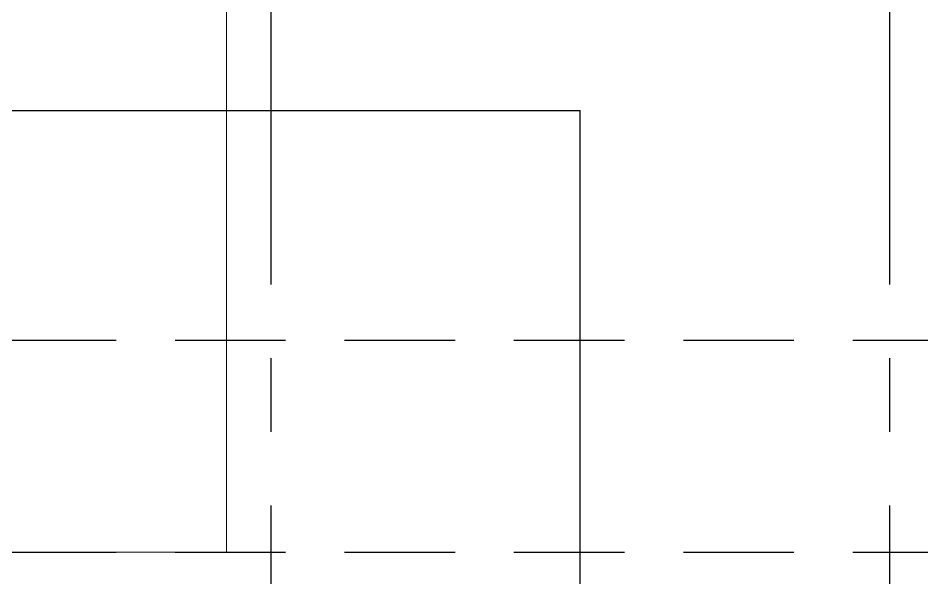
# Model space of a CAD drawing. Header units: metres. Extents: x -58 to 722, y -1100 to 345.
# Drawn here: x 240.149 to 241.683, y -497.849 to -496.898 of the extents above; entities that cross this region are included whole.
import ezdxf

# ---------------------------------------------------------------- set-up
doc = ezdxf.new("R2010")
doc.units = ezdxf.units.M
doc.header["$MEASUREMENT"] = 0
for name, pattern in [('CENTER2', [1.125, 0.75, -0.125, 0.125, -0.125]), ('CENTERX2', [4, 2.5, -0.5, 0.5, -0.5]), ('HIDDEN2', [0.1875, 0.125, -0.0625])]:
    doc.linetypes.add(name, pattern=pattern)
for name, color, linetype in [('FSR_ARQ_007PROYECCIONES', 200, 'HIDDEN2'), ('FSR_ARQ_016EJES', 135, 'CENTER2'), ('FSR_ARQ_29PERFILES ACERO', 143, 'Continuous')]:
    doc.layers.add(name, color=color, linetype=linetype)
doc.layers.add('muro bajo', color=33, linetype='Continuous', lineweight=9)

msp = doc.modelspace()

# ---------------------------------------------------------------- linework, layer by layer
at = {"layer": 'FSR_ARQ_007PROYECCIONES', "ltscale": 1.5}
for p, q in [((231.5034, -497.4454), (248.5346, -497.4454)), ((231.5034, -497.8054), (248.5346, -497.8054))]:
    msp.add_line(p, q, dxfattribs=at)
at = {"layer": 'FSR_ARQ_016EJES', "linetype": 'CENTERX2', "ltscale": 0.25}
for p, q in [((240.5782, -487.726), (240.5782, -498.7507)), ((241.6282, -487.726), (241.6282, -498.7507))]:
    msp.add_line(p, q, dxfattribs=at)
at = {"layer": 'FSR_ARQ_29PERFILES ACERO', "ltscale": 0.005}
for points in [[(237.0032, -497.0554), (241.1032, -497.0554)], [(241.1032, -497.9554), (241.1032, -497.0554)]]:
    msp.add_lwpolyline(points, dxfattribs=at)
at = {"layer": 'muro bajo', "ltscale": 0.005}
for points in [[(240.5032, -497.8054), (240.5032, -495.2454)], [(240.5032, -497.8054), (238.6532, -497.8054)]]:
    msp.add_lwpolyline(points, dxfattribs=at)

doc.saveas('drawing.dxf')
